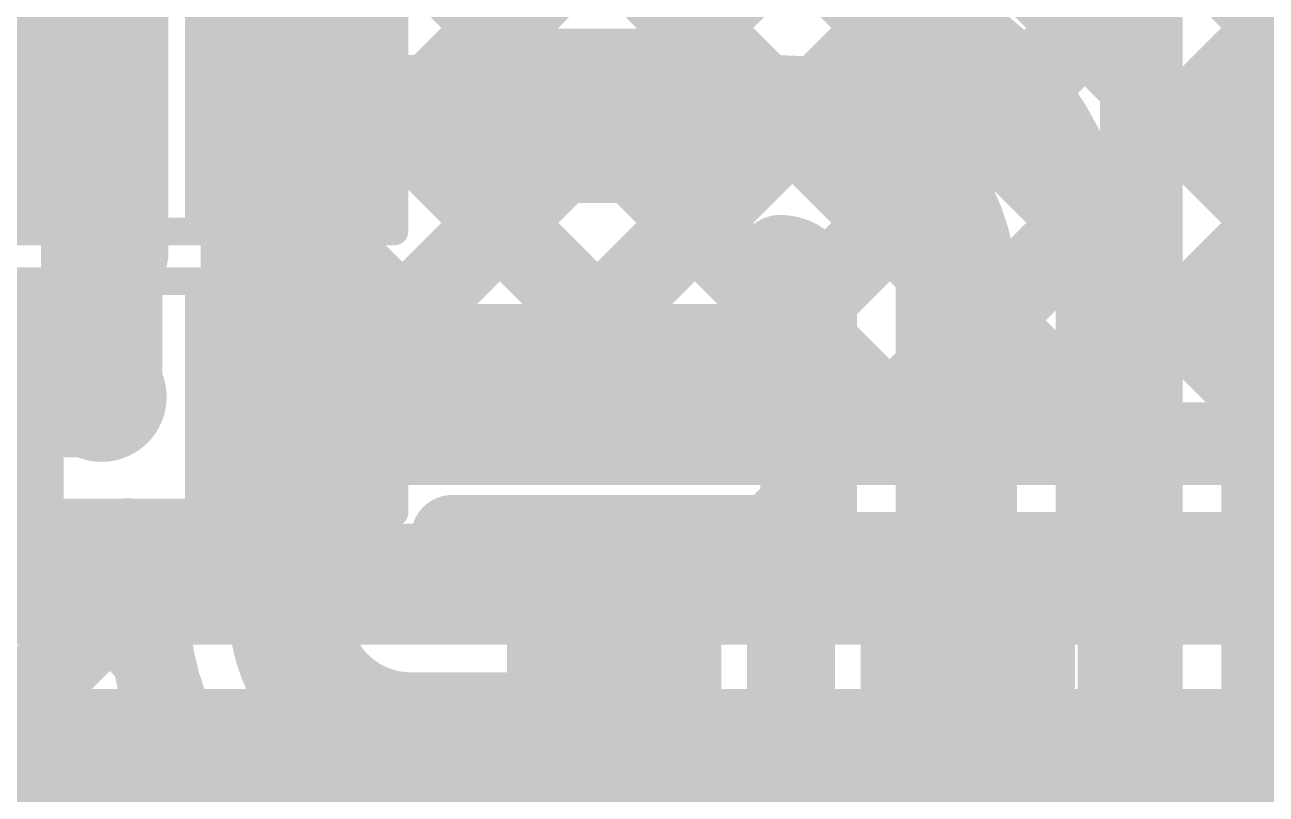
# Model space of a CAD drawing. Header units: millimetres. Extents: x 4.35 to 7.26, y 1.61 to 5.34.
# Drawn here: x 5.6061 to 5.8312, y 4.0329 to 4.1725 of the extents above; entities that cross this region are included whole.
import ezdxf

# ---------------------------------------------------------------- set-up
doc = ezdxf.new("R2010")
doc.units = ezdxf.units.MM
doc.header["$MEASUREMENT"] = 0
for name, color, linetype in [('BottomLayer', 5, 'Continuous'), ('MultiLayer', 9, 'Continuous'), ('TopLayer', 1, 'Continuous'), ('TopOverlay', 2, 'Continuous'), ('TopPaste', 8, 'Continuous'), ('TopSolder', 216, 'Continuous'), ('ViaHoleLayer', 16, 'Continuous')]:
    doc.layers.add(name, color=color, linetype=linetype)

# ---------------------------------------------------------------- blocks, each defined once
blk = doc.blocks.new('HX711_26')
at = {"layer": 'TopLayer'}
for points in [[(-0.13484, -0.13681), (-0.09154, -0.13681), (-0.13484, -0.11319), (-0.09154, -0.11319)], [(-0.13484, -0.18681), (-0.09154, -0.18681), (-0.13484, -0.16319), (-0.09154, -0.16319)]]:
    blk.add_solid(points, dxfattribs=at)
at = {"layer": 'TopOverlay', "const_width": 0.005}
for points in [[(-0.103, -0.153), (-0.103, -0.147)], [(-0.105, -0.1994), (0.103, -0.1994)]]:
    blk.add_lwpolyline(points, dxfattribs=at)
at = {"layer": 'TopOverlay', "const_width": 0.0025}
for points in [[(-0.10425, -0.147, 1), (-0.10175, -0.147, 1)], [(-0.10425, -0.153, 1), (-0.10175, -0.153, 1)], [(-0.10625, -0.1994, 1), (-0.10375, -0.1994, 1)]]:
    blk.add_lwpolyline(points, format="xyb", close=True, dxfattribs=at)
at = {"layer": 'TopPaste'}
for points in [[(-0.13484, -0.13681), (-0.09154, -0.13681), (-0.13484, -0.11319), (-0.09154, -0.11319)], [(-0.13484, -0.18681), (-0.09154, -0.18681), (-0.13484, -0.16319), (-0.09154, -0.16319)]]:
    blk.add_solid(points, dxfattribs=at)
at = {"layer": 'TopSolder'}
for points in [[(-0.13884, -0.14081), (-0.08754, -0.14081), (-0.13884, -0.10919), (-0.08754, -0.10919)], [(-0.13884, -0.19081), (-0.08754, -0.19081), (-0.13884, -0.15919), (-0.08754, -0.15919)]]:
    blk.add_solid(points, dxfattribs=at)
blk = doc.blocks.new('RES_0603_54')
at = {"layer": 'TopLayer'}
for points in [[(-0.045, 0.0175), (-0.045, -0.0175), (-0.015, 0.0175), (-0.015, -0.0175)], [(0.015, 0.0175), (0.015, -0.0175), (0.045, 0.0175), (0.045, -0.0175)]]:
    blk.add_solid(points, dxfattribs=at)
at = {"layer": 'TopOverlay', "const_width": 0.005}
for points in [[(-0.049, -0.021), (-0.049, 0.021)], [(-0.049, 0.021), (0.049, 0.021)], [(0.049, -0.021), (0.049, 0.021)], [(-0.049, -0.021), (0.049, -0.021)]]:
    blk.add_lwpolyline(points, dxfattribs=at)
at = {"layer": 'TopOverlay', "const_width": 0.0025}
for points in [[(-0.05025, 0.021, 1), (-0.04775, 0.021, 1)], [(-0.05025, 0.021, 1), (-0.04775, 0.021, 1)], [(0.04775, 0.021, 1), (0.05025, 0.021, 1)], [(0.04775, 0.021, 1), (0.05025, 0.021, 1)], [(-0.05025, -0.021, 1), (-0.04775, -0.021, 1)], [(-0.05025, -0.021, 1), (-0.04775, -0.021, 1)], [(0.04775, -0.021, 1), (0.05025, -0.021, 1)], [(0.04775, -0.021, 1), (0.05025, -0.021, 1)]]:
    blk.add_lwpolyline(points, format="xyb", close=True, dxfattribs=at)
at = {"layer": 'TopPaste'}
for points in [[(-0.045, 0.0175), (-0.045, -0.0175), (-0.015, 0.0175), (-0.015, -0.0175)], [(0.015, 0.0175), (0.015, -0.0175), (0.045, 0.0175), (0.045, -0.0175)]]:
    blk.add_solid(points, dxfattribs=at)
at = {"layer": 'TopSolder'}
for points in [[(-0.049, 0.0215), (-0.049, -0.0215), (-0.011, 0.0215), (-0.011, -0.0215)], [(0.011, 0.0215), (0.011, -0.0215), (0.049, 0.0215), (0.049, -0.0215)]]:
    blk.add_solid(points, dxfattribs=at)
blk = doc.blocks.new('RES_0603_55')
at = {"layer": 'TopLayer'}
for points in [[(-0.045, 0.0175), (-0.045, -0.0175), (-0.015, 0.0175), (-0.015, -0.0175)], [(0.015, 0.0175), (0.015, -0.0175), (0.045, 0.0175), (0.045, -0.0175)]]:
    blk.add_solid(points, dxfattribs=at)
at = {"layer": 'TopOverlay', "const_width": 0.005}
for points in [[(-0.049, -0.021), (-0.049, 0.021)], [(-0.049, 0.021), (0.049, 0.021)], [(0.049, -0.021), (0.049, 0.021)], [(-0.049, -0.021), (0.049, -0.021)]]:
    blk.add_lwpolyline(points, dxfattribs=at)
at = {"layer": 'TopOverlay', "const_width": 0.0025}
for points in [[(-0.05025, 0.021, 1), (-0.04775, 0.021, 1)], [(-0.05025, 0.021, 1), (-0.04775, 0.021, 1)], [(0.04775, 0.021, 1), (0.05025, 0.021, 1)], [(0.04775, 0.021, 1), (0.05025, 0.021, 1)], [(-0.05025, -0.021, 1), (-0.04775, -0.021, 1)], [(-0.05025, -0.021, 1), (-0.04775, -0.021, 1)], [(0.04775, -0.021, 1), (0.05025, -0.021, 1)], [(0.04775, -0.021, 1), (0.05025, -0.021, 1)]]:
    blk.add_lwpolyline(points, format="xyb", close=True, dxfattribs=at)
at = {"layer": 'TopPaste'}
for points in [[(-0.045, 0.0175), (-0.045, -0.0175), (-0.015, 0.0175), (-0.015, -0.0175)], [(0.015, 0.0175), (0.015, -0.0175), (0.045, 0.0175), (0.045, -0.0175)]]:
    blk.add_solid(points, dxfattribs=at)
at = {"layer": 'TopSolder'}
for points in [[(-0.049, 0.0215), (-0.049, -0.0215), (-0.011, 0.0215), (-0.011, -0.0215)], [(0.011, 0.0215), (0.011, -0.0215), (0.049, 0.0215), (0.049, -0.0215)]]:
    blk.add_solid(points, dxfattribs=at)
blk = doc.blocks.new('CAP_0603_82')
at = {"layer": 'TopLayer'}
for points in [[(-0.045, 0.0175), (-0.045, -0.0175), (-0.015, 0.0175), (-0.015, -0.0175)], [(0.015, 0.0175), (0.015, -0.0175), (0.045, 0.0175), (0.045, -0.0175)]]:
    blk.add_solid(points, dxfattribs=at)
at = {"layer": 'TopOverlay', "const_width": 0.005}
for points in [[(-0.049, 0.021), (-0.049, -0.021)], [(-0.018, 0.021), (-0.049, 0.021)], [(0.049, 0.021), (0.018, 0.021)], [(0.049, 0.021), (0.049, -0.021)], [(-0.018, -0.021), (-0.049, -0.021)], [(0.049, -0.021), (0.018, -0.021)]]:
    blk.add_lwpolyline(points, dxfattribs=at)
at = {"layer": 'TopOverlay', "const_width": 0.0025}
for points in [[(-0.05025, 0.021, 1), (-0.04775, 0.021, 1)], [(-0.05025, 0.021, 1), (-0.04775, 0.021, 1)], [(-0.01925, 0.021, 1), (-0.01675, 0.021, 1)], [(0.01675, 0.021, 1), (0.01925, 0.021, 1)], [(0.04775, 0.021, 1), (0.05025, 0.021, 1)], [(0.04775, 0.021, 1), (0.05025, 0.021, 1)], [(-0.05025, -0.021, 1), (-0.04775, -0.021, 1)], [(-0.05025, -0.021, 1), (-0.04775, -0.021, 1)], [(-0.01925, -0.021, 1), (-0.01675, -0.021, 1)], [(0.01675, -0.021, 1), (0.01925, -0.021, 1)], [(0.04775, -0.021, 1), (0.05025, -0.021, 1)], [(0.04775, -0.021, 1), (0.05025, -0.021, 1)]]:
    blk.add_lwpolyline(points, format="xyb", close=True, dxfattribs=at)
at = {"layer": 'TopPaste'}
for points in [[(-0.045, 0.0175), (-0.045, -0.0175), (-0.015, 0.0175), (-0.015, -0.0175)], [(0.015, 0.0175), (0.015, -0.0175), (0.045, 0.0175), (0.045, -0.0175)]]:
    blk.add_solid(points, dxfattribs=at)
at = {"layer": 'TopSolder'}
for points in [[(-0.04736, 0.01986), (-0.04736, -0.01986), (-0.01264, 0.01986), (-0.01264, -0.01986)], [(0.01264, 0.01986), (0.01264, -0.01986), (0.04736, 0.01986), (0.04736, -0.01986)]]:
    blk.add_solid(points, dxfattribs=at)

msp = doc.modelspace()

# ---------------------------------------------------------------- linework, layer by layer
at = {"layer": 'BottomLayer'}
for points, const_width in [([(5.49778, 4.43707), (5.83835, 4.0965)], 0.015), ([(5.64559, 4.25391), (5.80299, 4.0965)], 0.015), ([(5.6455, 4.16057), (5.7335, 4.24857)], 0.015), ([(5.7582, 4.0965), (5.8965, 4.2348)], 0.015), ([(5.63977, 4.22437), (5.76764, 4.0965)], 0.015), ([(5.68749, 4.0965), (5.81499, 4.224)], 0.015), ([(5.72285, 4.0965), (5.85035, 4.224)], 0.015), ([(5.6455, 4.12522), (5.74128, 4.221)], 0.015), ([(5.65214, 4.0965), (5.77664, 4.221)], 0.015), ([(5.7492, 4.221), (5.87064, 4.09956)], 0.015), ([(5.78456, 4.221), (5.88995, 4.11561)], 0.015), ([(5.79356, 4.0965), (5.8965, 4.19944)], 0.015), ([(5.63844, 4.19035), (5.73228, 4.0965)], 0.015), ([(5.62, 4.105), (5.62, 4.161)], 0.022), ([(5.82891, 4.0965), (5.8965, 4.16409)], 0.015), ([(5.6455, 4.11148), (5.6455, 4.161)], 0.015), ([(5.6455, 4.14793), (5.69693, 4.0965)], 0.015), ([(5.6455, 4.11257), (5.66157, 4.0965)], 0.015), ([(5.6449, 4.0965), (5.855, 4.0965)], 0.015), ([(5.154, 4.071), (5.855, 4.071)], 0.022), ([(4.804, 4.041), (5.892, 4.041)], 0.022)]:
    msp.add_lwpolyline(points, dxfattribs=dict(at, const_width=const_width))
for points, const_width in [([(5.6167, 4.21472, -0.25114), (5.6455, 4.161)], 0.015), ([(5.581, 4.2, -0.414214), (5.62, 4.161)], 0.022), ([(5.6455, 4.11148, -0.062313), (5.64631, 4.105)], 0.015), ([(5.64631, 4.105, -0.082426), (5.6449, 4.0965)], 0.015)]:
    msp.add_lwpolyline(points, format="xyb", dxfattribs=dict(at, const_width=const_width))
for points, const_width in [([(5.6145, 4.161, 1), (5.6255, 4.161, 1)], 0.011), ([(5.6145, 4.161, 1), (5.6255, 4.161, 1)], 0.011), ([(5.64175, 4.161, 1), (5.64925, 4.161, 1)], 0.0075), ([(5.64175, 4.161, 1), (5.64925, 4.161, 1)], 0.0075), ([(5.64175, 4.16057, 1), (5.64925, 4.16057, 1)], 0.0075), ([(5.64175, 4.14793, 1), (5.64925, 4.14793, 1)], 0.0075), ([(5.64175, 4.12522, 1), (5.64925, 4.12522, 1)], 0.0075), ([(5.64175, 4.11257, 1), (5.64925, 4.11257, 1)], 0.0075), ([(5.64175, 4.11148, 1), (5.64925, 4.11148, 1)], 0.0075), ([(5.64175, 4.11148, 1), (5.64925, 4.11148, 1)], 0.0075), ([(5.61409, 4.105, 1), (5.62591, 4.105, 1)], 0.01181), ([(5.6145, 4.105, 1), (5.6255, 4.105, 1)], 0.011), ([(5.64256, 4.105, 1), (5.65006, 4.105, 1)], 0.0075), ([(5.64256, 4.105, 1), (5.65006, 4.105, 1)], 0.0075), ([(5.64115, 4.0965, 1), (5.64865, 4.0965, 1)], 0.0075), ([(5.64115, 4.0965, 1), (5.64865, 4.0965, 1)], 0.0075), ([(5.64839, 4.0965, 1), (5.65589, 4.0965, 1)], 0.0075), ([(5.65782, 4.0965, 1), (5.66532, 4.0965, 1)], 0.0075), ([(5.68374, 4.0965, 1), (5.69124, 4.0965, 1)], 0.0075), ([(5.69318, 4.0965, 1), (5.70068, 4.0965, 1)], 0.0075), ([(5.7191, 4.0965, 1), (5.7266, 4.0965, 1)], 0.0075), ([(5.72853, 4.0965, 1), (5.73603, 4.0965, 1)], 0.0075), ([(5.75445, 4.0965, 1), (5.76195, 4.0965, 1)], 0.0075), ([(5.76389, 4.0965, 1), (5.77139, 4.0965, 1)], 0.0075), ([(5.78981, 4.0965, 1), (5.79731, 4.0965, 1)], 0.0075), ([(5.79924, 4.0965, 1), (5.80674, 4.0965, 1)], 0.0075), ([(5.82516, 4.0965, 1), (5.83266, 4.0965, 1)], 0.0075), ([(5.8346, 4.0965, 1), (5.8421, 4.0965, 1)], 0.0075)]:
    msp.add_lwpolyline(points, format="xyb", close=True, dxfattribs=dict(at, const_width=const_width))
at = {"layer": 'MultiLayer', "const_width": 0.01181}
msp.add_lwpolyline([(5.61409, 4.105, 1), (5.62591, 4.105, 1)], format="xyb", close=True, dxfattribs=at)
at = {"layer": 'TopLayer'}
for points, const_width in [([(5.843, 3.812), (5.843, 4.36384)], 0.04), ([(5.62362, 4.137), (5.62362, 4.188)], 0.015), ([(5.62462, 4.137), (5.62462, 4.188)], 0.015), ([(5.8085, 3.812), (5.8085, 4.18833)], 0.015), ([(5.78717, 4.16082), (5.8085, 4.18215)], 0.015), ([(5.76717, 4.17617), (5.77149, 4.1805)], 0.015), ([(5.78939, 4.18081), (5.8085, 4.1617)], 0.015), ([(5.65412, 4.156), (5.71081, 4.156)], 0.022), ([(5.71081, 4.156), (5.743, 4.156)], 0.022), ([(5.79895, 4.13725), (5.8085, 4.1468)], 0.015), ([(5.62362, 4.13106), (5.62362, 4.137)], 0.015), ([(5.62362, 4.13106), (5.62362, 4.137)], 0.015), ([(5.62462, 4.1309), (5.62462, 4.137)], 0.015), ([(5.62462, 4.1309), (5.62462, 4.137)], 0.015), ([(5.79934, 4.13551), (5.8085, 4.12635)], 0.015), ([(5.74696, 4.07969), (5.74696, 4.12915)], 0.015), ([(5.775, 4.044), (5.775, 4.124)], 0.022), ([(5.74696, 4.12062), (5.7495, 4.12315)], 0.015), ([(5.7495, 4.076), (5.7495, 4.124)], 0.015), ([(5.8005, 4.076), (5.8005, 4.124)], 0.015), ([(5.74696, 4.11717), (5.7495, 4.11464)], 0.015), ([(5.8005, 4.10344), (5.8085, 4.11144)], 0.015), ([(5.65512, 4.106), (5.71081, 4.106)], 0.022), ([(5.59412, 4.105), (5.62, 4.105)], 0.022), ([(5.65412, 4.06596), (5.65412, 4.105)], 0.022), ([(5.8005, 4.09899), (5.8085, 4.09099)], 0.015), ([(5.74696, 4.08526), (5.7495, 4.0878)], 0.015), ([(5.74139, 4.07969), (5.74696, 4.08526)], 0.015), ([(5.68362, 4.073), (5.68362, 4.07969)], 0.015), ([(5.68362, 4.07969), (5.74696, 4.07969)], 0.015), ([(5.70235, 4.076), (5.70604, 4.07969)], 0.015), ([(5.71374, 4.07969), (5.71743, 4.076)], 0.015), ([(5.7377, 4.076), (5.74139, 4.07969)], 0.015), ([(5.74696, 4.08182), (5.7495, 4.07928)], 0.015), ([(5.62362, 4.073), (5.62362, 4.07894)], 0.015), ([(5.62462, 4.073), (5.62462, 4.0791)], 0.015), ([(5.6855, 4.076), (5.7445, 4.076)], 0.015), ([(5.6855, 4.0695), (5.6855, 4.076)], 0.015), ([(5.7445, 4.012), (5.7445, 4.076)], 0.015), ([(5.7455, 4.076), (5.7495, 4.076)], 0.015), ([(5.7455, 4.012), (5.7455, 4.076)], 0.015), ([(5.8005, 4.076), (5.8045, 4.076)], 0.015), ([(5.8045, 4.07209), (5.8085, 4.07609)], 0.015), ([(5.8045, 4.012), (5.8045, 4.076)], 0.015), ([(5.42414, 3.8685), (5.62862, 4.07298)], 0.015), ([(5.56462, 4.073), (5.62362, 4.073)], 0.015), ([(5.57901, 4.073), (5.8085, 3.84351)], 0.015), ([(5.61436, 4.073), (5.62928, 4.05809)], 0.015), ([(5.62462, 4.073), (5.62862, 4.073)], 0.015), ([(5.62862, 4.06596), (5.62862, 4.073)], 0.015), ([(5.67962, 4.0695), (5.67962, 4.073)], 0.015), ([(5.67962, 4.073), (5.68362, 4.073)], 0.015), ([(5.67962, 4.0695), (5.6855, 4.0695)], 0.015), ([(5.8045, 4.05964), (5.8085, 4.05564)], 0.015), ([(5.67608, 4.044), (5.715, 4.044)], 0.022), ([(5.458, 3.86701), (5.63435, 4.04336)], 0.015), ([(5.8045, 4.03673), (5.8085, 4.04073)], 0.015)]:
    msp.add_lwpolyline(points, dxfattribs=dict(at, const_width=const_width))
for points, const_width in [([(5.75368, 4.1805, -0.360509), (5.8005, 4.124)], 0.015), ([(5.743, 4.156, -0.414214), (5.775, 4.124)], 0.022), ([(5.743, 4.1305, -0.126896), (5.74614, 4.12969)], 0.015), ([(5.74696, 4.12915, -0.232776), (5.7495, 4.124)], 0.015), ([(5.65412, 4.105, -0.414214), (5.65512, 4.106)], 0.022), ([(5.67608, 4.044, -0.414214), (5.65412, 4.06596)], 0.022), ([(5.67608, 4.0185, -0.414214), (5.62862, 4.06596)], 0.015)]:
    msp.add_lwpolyline(points, format="xyb", dxfattribs=dict(at, const_width=const_width))
for points, const_width in [([(5.76342, 4.17617, 1), (5.77092, 4.17617, 1)], 0.0075), ([(5.78342, 4.16082, 1), (5.79092, 4.16082, 1)], 0.0075), ([(5.80475, 4.1617, 1), (5.81225, 4.1617, 1)], 0.0075), ([(5.64862, 4.156, 1), (5.65962, 4.156, 1)], 0.011), ([(5.70531, 4.156, 1), (5.71631, 4.156, 1)], 0.011), ([(5.70531, 4.156, 1), (5.71631, 4.156, 1)], 0.011), ([(5.7375, 4.156, 1), (5.7485, 4.156, 1)], 0.011), ([(5.7375, 4.156, 1), (5.7485, 4.156, 1)], 0.011), ([(5.80475, 4.1468, 1), (5.81225, 4.1468, 1)], 0.0075), ([(5.61987, 4.137, 1), (5.62737, 4.137, 1)], 0.0075), ([(5.61987, 4.137, 1), (5.62737, 4.137, 1)], 0.0075), ([(5.61987, 4.137, 1), (5.62737, 4.137, 1)], 0.0075), ([(5.62087, 4.137, 1), (5.62837, 4.137, 1)], 0.0075), ([(5.62087, 4.137, 1), (5.62837, 4.137, 1)], 0.0075), ([(5.62087, 4.137, 1), (5.62837, 4.137, 1)], 0.0075), ([(5.7952, 4.13725, 1), (5.8027, 4.13725, 1)], 0.0075), ([(5.79559, 4.13551, 1), (5.80309, 4.13551, 1)], 0.0075), ([(5.61987, 4.13106, 1), (5.62737, 4.13106, 1)], 0.0075), ([(5.61987, 4.13106, 1), (5.62737, 4.13106, 1)], 0.0075), ([(5.62087, 4.1309, 1), (5.62837, 4.1309, 1)], 0.0075), ([(5.62087, 4.1309, 1), (5.62837, 4.1309, 1)], 0.0075), ([(5.73925, 4.1305, 1), (5.74675, 4.1305, 1)], 0.0075), ([(5.74239, 4.12969, 1), (5.74989, 4.12969, 1)], 0.0075), ([(5.74321, 4.12915, 1), (5.75071, 4.12915, 1)], 0.0075), ([(5.74321, 4.12915, 1), (5.75071, 4.12915, 1)], 0.0075), ([(5.7695, 4.124, 1), (5.7805, 4.124, 1)], 0.011), ([(5.7695, 4.124, 1), (5.7805, 4.124, 1)], 0.011), ([(5.80475, 4.12635, 1), (5.81225, 4.12635, 1)], 0.0075), ([(5.74575, 4.124, 1), (5.75325, 4.124, 1)], 0.0075), ([(5.74575, 4.124, 1), (5.75325, 4.124, 1)], 0.0075), ([(5.74575, 4.12315, 1), (5.75325, 4.12315, 1)], 0.0075), ([(5.79675, 4.124, 1), (5.80425, 4.124, 1)], 0.0075), ([(5.79675, 4.124, 1), (5.80425, 4.124, 1)], 0.0075), ([(5.74321, 4.12062, 1), (5.75071, 4.12062, 1)], 0.0075), ([(5.74321, 4.11717, 1), (5.75071, 4.11717, 1)], 0.0075), ([(5.74575, 4.11464, 1), (5.75325, 4.11464, 1)], 0.0075), ([(5.80475, 4.11144, 1), (5.81225, 4.11144, 1)], 0.0075), ([(5.61409, 4.105, 1), (5.62591, 4.105, 1)], 0.01181), ([(5.64962, 4.106, 1), (5.66062, 4.106, 1)], 0.011), ([(5.64962, 4.106, 1), (5.66062, 4.106, 1)], 0.011), ([(5.70531, 4.106, 1), (5.71631, 4.106, 1)], 0.011), ([(5.6145, 4.105, 1), (5.6255, 4.105, 1)], 0.011), ([(5.64862, 4.105, 1), (5.65962, 4.105, 1)], 0.011), ([(5.64862, 4.105, 1), (5.65962, 4.105, 1)], 0.011), ([(5.79675, 4.10344, 1), (5.80425, 4.10344, 1)], 0.0075), ([(5.79675, 4.09899, 1), (5.80425, 4.09899, 1)], 0.0075), ([(5.80475, 4.09099, 1), (5.81225, 4.09099, 1)], 0.0075), ([(5.74575, 4.0878, 1), (5.75325, 4.0878, 1)], 0.0075), ([(5.74321, 4.08526, 1), (5.75071, 4.08526, 1)], 0.0075), ([(5.74321, 4.08526, 1), (5.75071, 4.08526, 1)], 0.0075), ([(5.67987, 4.07969, 1), (5.68737, 4.07969, 1)], 0.0075), ([(5.67987, 4.07969, 1), (5.68737, 4.07969, 1)], 0.0075), ([(5.70229, 4.07969, 1), (5.70979, 4.07969, 1)], 0.0075), ([(5.70999, 4.07969, 1), (5.71749, 4.07969, 1)], 0.0075), ([(5.73764, 4.07969, 1), (5.74514, 4.07969, 1)], 0.0075), ([(5.73764, 4.07969, 1), (5.74514, 4.07969, 1)], 0.0075), ([(5.74321, 4.08182, 1), (5.75071, 4.08182, 1)], 0.0075), ([(5.74321, 4.07969, 1), (5.75071, 4.07969, 1)], 0.0075), ([(5.74321, 4.07969, 1), (5.75071, 4.07969, 1)], 0.0075), ([(5.61987, 4.07894, 1), (5.62737, 4.07894, 1)], 0.0075), ([(5.62087, 4.0791, 1), (5.62837, 4.0791, 1)], 0.0075), ([(5.74575, 4.07928, 1), (5.75325, 4.07928, 1)], 0.0075), ([(5.68175, 4.076, 1), (5.68925, 4.076, 1)], 0.0075), ([(5.68175, 4.076, 1), (5.68925, 4.076, 1)], 0.0075), ([(5.6986, 4.076, 1), (5.7061, 4.076, 1)], 0.0075), ([(5.71368, 4.076, 1), (5.72118, 4.076, 1)], 0.0075), ([(5.73395, 4.076, 1), (5.74145, 4.076, 1)], 0.0075), ([(5.74075, 4.076, 1), (5.74825, 4.076, 1)], 0.0075), ([(5.74075, 4.076, 1), (5.74825, 4.076, 1)], 0.0075), ([(5.74175, 4.076, 1), (5.74925, 4.076, 1)], 0.0075), ([(5.74175, 4.076, 1), (5.74925, 4.076, 1)], 0.0075), ([(5.74575, 4.076, 1), (5.75325, 4.076, 1)], 0.0075), ([(5.74575, 4.076, 1), (5.75325, 4.076, 1)], 0.0075), ([(5.79675, 4.076, 1), (5.80425, 4.076, 1)], 0.0075), ([(5.79675, 4.076, 1), (5.80425, 4.076, 1)], 0.0075), ([(5.80075, 4.076, 1), (5.80825, 4.076, 1)], 0.0075), ([(5.80075, 4.076, 1), (5.80825, 4.076, 1)], 0.0075), ([(5.80475, 4.07609, 1), (5.81225, 4.07609, 1)], 0.0075), ([(5.61061, 4.073, 1), (5.61811, 4.073, 1)], 0.0075), ([(5.61987, 4.073, 1), (5.62737, 4.073, 1)], 0.0075), ([(5.61987, 4.073, 1), (5.62737, 4.073, 1)], 0.0075), ([(5.62087, 4.073, 1), (5.62837, 4.073, 1)], 0.0075), ([(5.62087, 4.073, 1), (5.62837, 4.073, 1)], 0.0075), ([(5.62487, 4.073, 1), (5.63237, 4.073, 1)], 0.0075), ([(5.62487, 4.073, 1), (5.63237, 4.073, 1)], 0.0075), ([(5.62487, 4.07298, 1), (5.63237, 4.07298, 1)], 0.0075), ([(5.67587, 4.073, 1), (5.68337, 4.073, 1)], 0.0075), ([(5.67587, 4.073, 1), (5.68337, 4.073, 1)], 0.0075), ([(5.67987, 4.073, 1), (5.68737, 4.073, 1)], 0.0075), ([(5.67987, 4.073, 1), (5.68737, 4.073, 1)], 0.0075), ([(5.80075, 4.07209, 1), (5.80825, 4.07209, 1)], 0.0075), ([(5.64862, 4.06596, 1), (5.65962, 4.06596, 1)], 0.011), ([(5.64862, 4.06596, 1), (5.65962, 4.06596, 1)], 0.011), ([(5.67587, 4.0695, 1), (5.68337, 4.0695, 1)], 0.0075), ([(5.67587, 4.0695, 1), (5.68337, 4.0695, 1)], 0.0075), ([(5.68175, 4.0695, 1), (5.68925, 4.0695, 1)], 0.0075), ([(5.68175, 4.0695, 1), (5.68925, 4.0695, 1)], 0.0075), ([(5.62487, 4.06596, 1), (5.63237, 4.06596, 1)], 0.0075), ([(5.62487, 4.06596, 1), (5.63237, 4.06596, 1)], 0.0075), ([(5.80075, 4.05964, 1), (5.80825, 4.05964, 1)], 0.0075), ([(5.62553, 4.05809, 1), (5.63303, 4.05809, 1)], 0.0075), ([(5.80475, 4.05564, 1), (5.81225, 4.05564, 1)], 0.0075), ([(5.67058, 4.044, 1), (5.68158, 4.044, 1)], 0.011), ([(5.67058, 4.044, 1), (5.68158, 4.044, 1)], 0.011), ([(5.7095, 4.044, 1), (5.7205, 4.044, 1)], 0.011), ([(5.7695, 4.044, 1), (5.7805, 4.044, 1)], 0.011), ([(5.6306, 4.04336, 1), (5.6381, 4.04336, 1)], 0.0075), ([(5.80475, 4.04073, 1), (5.81225, 4.04073, 1)], 0.0075), ([(5.80075, 4.03673, 1), (5.80825, 4.03673, 1)], 0.0075)]:
    msp.add_lwpolyline(points, format="xyb", close=True, dxfattribs=dict(at, const_width=const_width))
at = {"layer": 'ViaHoleLayer', "const_width": 0.00591}
msp.add_lwpolyline([(5.61705, 4.105, 1), (5.62295, 4.105, 1)], format="xyb", close=True, dxfattribs=at)

# ---------------------------------------------------------------- block references
for name, p, rotation in [('HX711_26', (5.824, 4.281), 360), ('RES_0603_55', (5.62412, 4.156), 360), ('RES_0603_54', (5.62412, 4.105), 360), ('CAP_0603_82', (5.745, 4.044), 180)]:
    msp.add_blockref(name, p, dxfattribs=dict(rotation=rotation))

doc.saveas('drawing.dxf')
